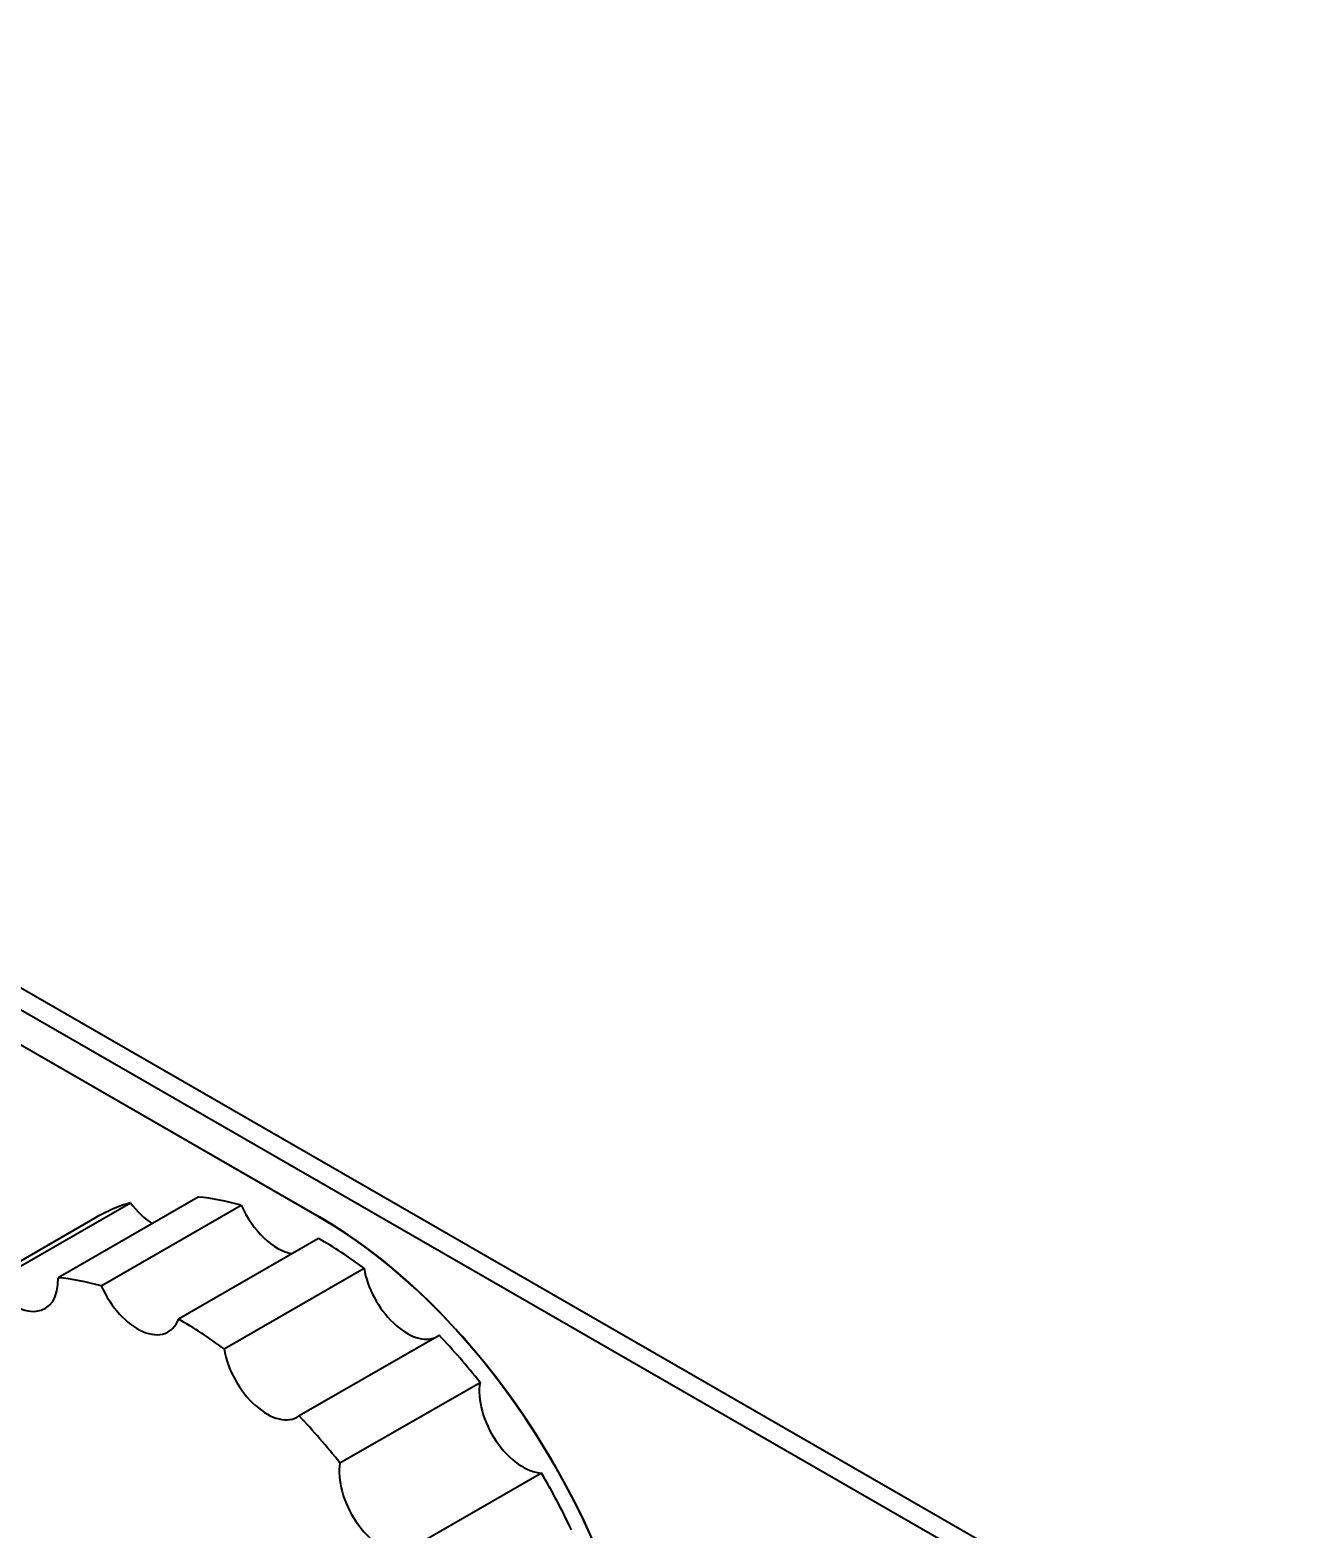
# Model space of a CAD drawing. Header units: millimetres. Extents: x 0 to 4752, y 0 to 3360.
# Drawn here: x 3847.6 to 3888.51, y 2554.14 to 2602.61 of the extents above; entities that cross this region are included whole.
import ezdxf

# ---------------------------------------------------------------- set-up
doc = ezdxf.new("R2010")
doc.units = ezdxf.units.MM
doc.header["$LTSCALE"] = 8
doc.layers.add('가시적인 것(ISO)', color=3, linetype='Continuous', lineweight=40)
doc.layers.add('가시적인 좁은 것(ISO)', color=3, linetype='Continuous', lineweight=35)

msp = doc.modelspace()

# ---------------------------------------------------------------- linework, layer by layer
at = {"layer": '가시적인 것(ISO)'}
for p, q in [((3757.11, 2623.593), (3974.334, 2498.503)), ((3972.979, 2498.565), (3757.905, 2622.417)), ((3856.948, 2564.249), (3808.245, 2592.295)), ((3808.251, 2592.298), (3856.954, 2564.252)), ((3846.319, 2562.104), (3850.844, 2564.71)), ((3853.031, 2564.894), (3848.506, 2562.288)), ((3849.902, 2562.023), (3854.428, 2564.63)), ((3845.237, 2561.645), (3849.762, 2564.251)), ((3856.926, 2563.557), (3852.4, 2560.951)), ((3853.869, 2559.986), (3858.395, 2562.592)), ((3860.824, 2560.426), (3856.299, 2557.82)), ((3857.616, 2556.301), (3862.142, 2558.907)), ((3864.132, 2555.977), (3859.607, 2553.371))]:
    msp.add_line(p, q, dxfattribs=at)
for centre, major_axis, start_param, end_param in [((3856.948, 2551.772), (-7.186, 12.479), 6.142556, 6.283185), ((3851.618, 2565.632), (0.998, -1.733), 4.920449, 5.449665), ((3856.948, 2551.772), (-7.186, 12.479), 5.749856, 5.894599), ((3855.596, 2564.878), (0.998, -1.733), 4.52775, 5.842364), ((3856.948, 2551.822), (7.585, -13.172), 5.966369, 8.641314), ((3856.954, 2551.825), (7.585, -13.172), 0, 2.358128), ((3856.948, 2551.772), (7.186, -12.479), 2.215565, 2.360308), ((3847.093, 2563.026), (0.998, -1.733), 4.920449, 7.116706), ((3852.423, 2549.166), (-7.186, 12.479), 5.749856, 5.894599), ((3859.779, 2562.129), (0.998, -1.733), 4.135051, 6.235063), ((3851.07, 2562.272), (0.998, -1.733), 4.52775, 6.724007), ((3852.423, 2549.166), (7.186, -12.479), 2.215565, 2.360308), ((3856.948, 2551.772), (7.186, -12.479), 1.822866, 1.967609), ((3855.254, 2559.523), (0.998, -1.733), 4.135051, 6.331308), ((3863.531, 2557.803), (0.998, -1.733), 3.742352, 5.938609), ((3852.423, 2549.166), (7.186, -12.479), 1.822866, 1.967609), ((3859.006, 2555.197), (0.998, -1.733), 3.742352, 5.938609), ((3856.948, 2551.772), (7.186, -12.479), 1.430167, 1.57491)]:
    msp.add_ellipse(centre, major_axis=major_axis, ratio=0.578093, start_param=start_param, end_param=end_param, dxfattribs=at)
at = {"layer": '가시적인 좁은 것(ISO)'}
msp.add_line((3856.954, 2564.252), (3856.948, 2564.249), dxfattribs=at)

doc.saveas('drawing.dxf')
